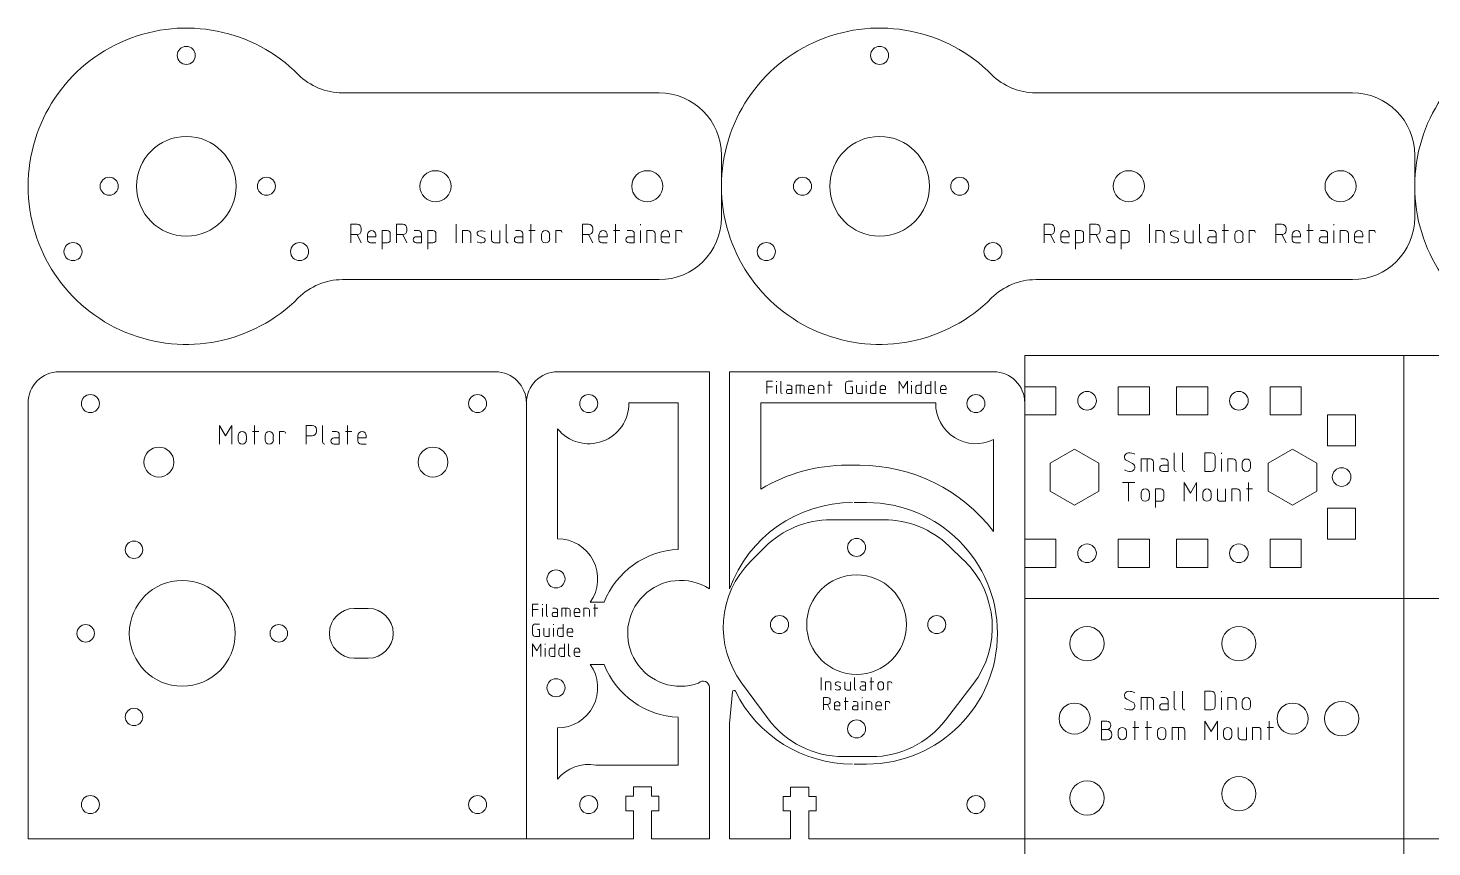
# Model space of a CAD drawing. Header units: millimetres. Extents: x 0 to 594, y 0 to 285.
# Drawn here: x 0 to 225.4, y 153.9 to 285.4 of the extents above; entities that cross this region are included whole.
import ezdxf

# ---------------------------------------------------------------- set-up
doc = ezdxf.new("R2010")
doc.units = ezdxf.units.MM
doc.layers.get('0').update_dxf_attribs({"linetype": 'CONTINUOUS', "lineweight": 25, "true_color": 0x000000})
for name, color, linetype, lineweight, true_color in [('CupCake Insulator Retainer', 7, 'CONTINUOUS', 0, 0x000000), ('CupCake Insulator Retainer Text', 4, 'CONTINUOUS', 0, 0x00ffff), ('Dino Brackets', 7, 'CONTINUOUS', 0, 0x000000), ('Dino Text', 4, 'CONTINUOUS', 0, 0x00ffff), ('Filament Guide Middle', 7, 'CONTINUOUS', 0, 0x000000), ('Filament Guide Middle Honeycomb', 7, 'CONTINUOUS', 0, 0x000000), ('Filament Guide Middle Text', 4, 'CONTINUOUS', 0, 0x00ffff), ('Motor Plate', 7, 'CONTINUOUS', 0, 0x000000), ('Motor Plate Text', 4, 'CONTINUOUS', 0, 0x00ffff), ('RepRap Insulator Retainer', 7, 'CONTINUOUS', 0, 0x000000), ('RepRap Insulator Retainer Text', 4, 'CONTINUOUS', 0, 0x00ffff)]:
    doc.layers.add(name, color=color, linetype=linetype, lineweight=lineweight, true_color=true_color)

# ---------------------------------------------------------------- blocks, each defined once
blk = doc.blocks.new('slots')
for p, q in [((-10, -2.25), (-10, 2.25)), ((-5, 2.25), (-10, 2.25)), ((-5, -2.25), (-5, 2.25)), ((10, 2.25), (5, 2.25)), ((5, -2.25), (5, 2.25)), ((10, -2.25), (10, 2.25)), ((-10, -2.25), (-5, -2.25)), ((5, -2.25), (10, -2.25))]:
    blk.add_line(p, q)
blk.add_circle((0, 0), 1.5)
blk = doc.blocks.new('M5_c-1')
at = {"layer": 'Dino Brackets'}
for p, q in [((0, 4.5), (-3.9, 2.25)), ((0, 4.5), (3.9, 2.25)), ((-3.9, 2.25), (-3.9, -2.25)), ((3.9, 2.25), (3.9, -2.25)), ((-3.9, -2.25), (0, -4.5)), ((3.9, -2.25), (0, -4.5))]:
    blk.add_line(p, q, dxfattribs=at)

msp = doc.modelspace()

# ---------------------------------------------------------------- linework, layer by layer
at = {"layer": 'CupCake Insulator Retainer'}
for p, q in [((128.9, 206.45), (137.4, 206.45)), ((115.99, 199.75), (118.28, 202.05)), ((147.8, 202.25), (150.19, 199.95)), ((118.8, 174.49), (114.55, 180.24)), ((151.68, 180.01), (147.26, 174.26)), ((130.86, 168.4), (135.37, 168.4))]:
    msp.add_line(p, q, dxfattribs=at)
for centre, radius in [((133, 202), 1.45), ((133, 189.6), 8), ((120.63, 189.6), 1.45), ((145.88, 189.6), 1.45), ((133, 172.85), 1.45)]:
    msp.add_circle(centre, radius, dxfattribs=at)
for centre, start, end in [((128.9, 191.45), 90, 135.0578), ((137.4, 191.45), 46.0766, 90), ((126.61, 189.16), 135.0578, 216.4572), ((139.79, 189.15), 322.4521, 46.0766), ((130.86, 183.4), 216.4572, 270), ((135.37, 183.4), 270, 322.4521)]:
    msp.add_arc(centre, 15, start, end, dxfattribs=at)
at = {"layer": 'CupCake Insulator Retainer Text'}
for p, q in [((127.33, 181.1), (127.33, 179.1)), ((128, 179.1), (128, 180.43)), ((128, 180.43), (128.56, 180.43)), ((131.11, 180.43), (131.11, 179.43)), ((132, 179.1), (132, 180.43)), ((132.67, 181.1), (132.67, 179.32)), ((133.67, 180.43), (134.11, 180.43)), ((135.11, 180.43), (135.78, 180.43)), ((135.33, 181.1), (135.33, 179.1)), ((138, 179.1), (138, 180.43)), ((138, 180.43), (138.44, 180.43)), ((128.89, 180.1), (128.89, 179.1)), ((129.74, 179.86), (130.26, 179.65)), ((131.44, 179.1), (132, 179.1)), ((133.89, 179.77), (134.44, 179.77)), ((134.44, 179.1), (133.89, 179.1)), ((134.44, 180.1), (134.44, 179.1)), ((136.44, 179.99), (136.44, 179.54)), ((137.33, 179.54), (137.33, 179.99)), ((127.67, 175.9), (127.67, 177.9)), ((127.67, 177.9), (128.33, 177.9)), ((128.33, 176.79), (127.67, 176.79)), ((128.33, 176.79), (128.78, 175.9)), ((128.78, 177.46), (128.78, 177.23)), ((129.44, 176.79), (129.44, 176.23)), ((129.44, 176.57), (130.33, 176.57)), ((129.78, 175.9), (130.33, 175.9)), ((130.33, 176.57), (130.33, 176.79)), ((131, 177.23), (131.67, 177.23)), ((131.22, 177.9), (131.22, 175.9)), ((132.44, 177.23), (132.89, 177.23)), ((132.67, 176.57), (133.22, 176.57)), ((133.22, 175.9), (132.67, 175.9)), ((133.22, 176.9), (133.22, 175.9)), ((133.89, 177.79), (133.89, 177.9)), ((133.89, 175.9), (133.89, 177.23)), ((134.56, 175.9), (134.56, 177.23)), ((134.56, 177.23), (135.11, 177.23)), ((135.44, 176.9), (135.44, 175.9)), ((136.11, 176.79), (136.11, 176.23)), ((136.11, 176.57), (137, 176.57)), ((136.44, 175.9), (137, 175.9)), ((137, 176.57), (137, 176.79)), ((137.67, 175.9), (137.67, 177.23)), ((137.67, 177.23), (138.11, 177.23))]:
    msp.add_line(p, q, dxfattribs=at)
for centre, radius, start, end in [((128.56, 180.1), 0.333, 360, 90), ((129.84, 180.11), 0.267, 108.3, 247.8), ((130.04, 179.5), 0.902, 63.1, 108.3), ((134.11, 180.1), 0.333, 360, 90), ((136.89, 179.99), 0.444, 360, 180), ((138.44, 180.21), 0.222, 360, 90), ((129.96, 180), 0.902, 243.1, 288.3), ((130.16, 179.4), 0.267, 288.3, 67.79), ((131.44, 179.43), 0.333, 180, 270), ((132.89, 179.32), 0.222, 180, 270), ((133.89, 179.43), 0.333, 90, 270), ((136.89, 179.54), 0.444, 180, 360), ((128.33, 177.46), 0.444, 360, 90), ((128.33, 177.23), 0.444, 270, 360), ((129.89, 176.79), 0.444, 360, 180), ((129.78, 176.23), 0.333, 180, 270), ((132.67, 176.23), 0.333, 90, 270), ((132.89, 176.9), 0.333, 360, 90), ((135.11, 176.9), 0.333, 360, 90), ((136.56, 176.79), 0.444, 360, 180), ((136.44, 176.23), 0.333, 180, 270), ((138.11, 177.01), 0.222, 360, 90)]:
    msp.add_arc(centre, radius, start, end, dxfattribs=at)
at = {"layer": 'Dino Brackets'}
for p, q in [((220.87, 232.8), (160, 232.8)), ((160, 232.8), (160, 193.8)), ((220.87, 232.8), (220.87, 193.8)), ((220.87, 232.8), (281.75, 232.8)), ((160, 193.8), (160, 155.2)), ((220.87, 193.8), (160, 193.8)), ((220.87, 193.8), (220.87, 155.2)), ((220.87, 193.8), (281.75, 193.8)), ((220.87, 155.2), (160, 155.2)), ((160, 155.2), (160, 116.2)), ((220.87, 155.2), (220.87, 116.2)), ((220.87, 155.2), (281.75, 155.2))]:
    msp.add_line(p, q, dxfattribs=at)
for centre, radius in [((170, 186.55), 2.75), ((194.37, 186.55), 2.75), ((168, 174.5), 2.5), ((203, 174.5), 2.5), ((210.87, 174.5), 2.75), ((194.37, 162.45), 2.75), ((170, 161.75), 2.75)]:
    msp.add_circle(centre, radius, dxfattribs=at)
msp.add_arc((168, 174.5), 2.5, 270, 90, dxfattribs=at)
at = {"layer": 'Dino Text'}
for p, q in [((184, 217.2), (184, 214.53)), ((185.33, 217.2), (185.33, 214.53)), ((189.92, 217.2), (188.92, 217.2)), ((188.92, 217.2), (188.92, 214.2)), ((190.58, 214.87), (190.58, 216.53)), ((191.58, 217.03), (191.58, 217.2)), ((176.36, 215.94), (177.3, 215.46)), ((178.67, 214.2), (178.67, 216.2)), ((178.67, 216.2), (180.17, 216.2)), ((179.67, 216.2), (179.67, 214.2)), ((180.67, 215.7), (180.67, 214.2)), ((181.83, 216.2), (182.5, 216.2)), ((182.17, 215.2), (183, 215.2)), ((183, 214.2), (182.17, 214.2)), ((183, 215.7), (183, 214.2)), ((188.92, 214.2), (189.92, 214.2)), ((191.58, 214.2), (191.58, 216.2)), ((192.58, 214.2), (192.58, 216.2)), ((192.58, 216.2), (193.42, 216.2)), ((193.92, 215.7), (193.92, 214.2)), ((194.92, 215.53), (194.92, 214.87)), ((196.25, 214.87), (196.25, 215.53)), ((175.67, 212.4), (177.67, 212.4)), ((176.67, 212.4), (176.67, 209.4)), ((185.58, 209.4), (185.58, 212.4)), ((185.58, 212.4), (186.58, 210.73)), ((186.58, 210.73), (187.58, 212.4)), ((187.58, 212.4), (187.58, 209.4)), ((195.92, 212.4), (195.92, 209.4)), ((178.67, 210.73), (178.67, 210.07)), ((180, 210.07), (180, 210.73)), ((181.83, 211.4), (181, 211.4)), ((181, 211.4), (181, 208.4)), ((182.33, 209.9), (182.33, 210.9)), ((188.58, 210.73), (188.58, 210.07)), ((189.92, 210.07), (189.92, 210.73)), ((190.92, 211.4), (190.92, 209.9)), ((192.25, 209.4), (192.25, 211.4)), ((193.25, 209.4), (193.25, 211.4)), ((193.25, 211.4), (194.08, 211.4)), ((194.58, 210.9), (194.58, 209.4)), ((195.58, 211.4), (196.58, 211.4)), ((181, 209.4), (181.83, 209.4)), ((191.42, 209.4), (192.25, 209.4)), ((184, 178.9), (184, 176.23)), ((185.33, 178.9), (185.33, 176.23)), ((189.92, 178.9), (188.92, 178.9)), ((188.92, 178.9), (188.92, 175.9)), ((190.58, 176.57), (190.58, 178.23)), ((191.58, 178.73), (191.58, 178.9)), ((176.36, 177.64), (177.3, 177.16)), ((178.67, 175.9), (178.67, 177.9)), ((178.67, 177.9), (180.17, 177.9)), ((179.67, 177.9), (179.67, 175.9)), ((180.67, 177.4), (180.67, 175.9)), ((181.83, 177.9), (182.5, 177.9)), ((182.17, 176.9), (183, 176.9)), ((183, 175.9), (182.17, 175.9)), ((183, 177.4), (183, 175.9)), ((188.92, 175.9), (189.92, 175.9)), ((191.58, 175.9), (191.58, 177.9)), ((192.58, 175.9), (192.58, 177.9)), ((192.58, 177.9), (193.42, 177.9)), ((193.92, 177.4), (193.92, 175.9)), ((194.92, 177.23), (194.92, 176.57)), ((196.25, 176.57), (196.25, 177.23)), ((172.33, 171.1), (172.33, 174.1)), ((172.33, 174.1), (173.17, 174.1)), ((177.67, 174.1), (177.67, 171.1)), ((179.67, 174.1), (179.67, 171.1)), ((188.92, 171.1), (188.92, 174.1)), ((188.92, 174.1), (189.92, 172.43)), ((189.92, 172.43), (190.92, 174.1)), ((190.92, 174.1), (190.92, 171.1)), ((199.25, 174.1), (199.25, 171.1)), ((172.33, 172.77), (173.2, 172.77)), ((174, 171.97), (174, 171.9)), ((175, 172.43), (175, 171.77)), ((176.33, 171.77), (176.33, 172.43)), ((177.33, 173.1), (178.33, 173.1)), ((179.33, 173.1), (180.33, 173.1)), ((181.33, 172.43), (181.33, 171.77)), ((182.67, 171.77), (182.67, 172.43)), ((183.67, 171.1), (183.67, 173.1)), ((183.67, 173.1), (185.17, 173.1)), ((184.67, 173.1), (184.67, 171.1)), ((185.67, 172.6), (185.67, 171.1)), ((191.92, 172.43), (191.92, 171.77)), ((193.25, 171.77), (193.25, 172.43)), ((194.25, 173.1), (194.25, 171.6)), ((195.58, 171.1), (195.58, 173.1)), ((196.58, 171.1), (196.58, 173.1)), ((196.58, 173.1), (197.42, 173.1)), ((197.92, 172.6), (197.92, 171.1)), ((198.92, 173.1), (199.92, 173.1)), ((173.2, 171.1), (172.33, 171.1)), ((194.75, 171.1), (195.58, 171.1))]:
    msp.add_line(p, q, dxfattribs=at)
for centre, radius, start, end in [((176.67, 216.53), 0.667, 90, 243), ((176.67, 214.99), 2.21, 63.07, 90), ((189.92, 216.53), 0.667, 0, 90), ((177, 216.41), 2.21, 243.1, 270), ((177, 214.87), 0.667, 270, 62.98), ((180.17, 215.7), 0.5, 0, 90), ((182.17, 214.7), 0.5, 90, 270), ((182.5, 215.7), 0.5, 0, 90), ((184.33, 214.53), 0.333, 180, 270), ((185.67, 214.53), 0.333, 180, 270), ((189.92, 214.87), 0.667, 270, 0), ((193.42, 215.7), 0.5, 0, 90), ((195.58, 215.53), 0.667, 0, 180), ((195.58, 214.87), 0.667, 180, 0), ((179.33, 210.73), 0.667, 0, 180), ((179.33, 210.07), 0.667, 180, 0), ((181.83, 210.9), 0.5, 0, 90), ((181.83, 209.9), 0.5, 270, 0), ((189.25, 210.73), 0.667, 0, 180), ((189.25, 210.07), 0.667, 180, 0), ((191.42, 209.9), 0.5, 180, 270), ((194.08, 210.9), 0.5, 0, 90), ((176.67, 178.23), 0.667, 90, 243), ((176.67, 176.69), 2.21, 63.07, 90), ((189.92, 178.23), 0.667, 0, 90), ((177, 178.11), 2.21, 243.1, 270), ((177, 176.57), 0.667, 270, 62.98), ((180.17, 177.4), 0.5, 0, 90), ((182.17, 176.4), 0.5, 90, 270), ((182.5, 177.4), 0.5, 0, 90), ((184.33, 176.23), 0.333, 180, 270), ((185.67, 176.23), 0.333, 180, 270), ((189.92, 176.57), 0.667, 270, 0), ((193.42, 177.4), 0.5, 0, 90), ((195.58, 177.23), 0.667, 0, 180), ((195.58, 176.57), 0.667, 180, 0), ((173.17, 173.43), 0.667, 270, 90), ((173.2, 171.97), 0.8, 0, 90), ((173.2, 171.9), 0.8, 270, 0), ((175.67, 172.43), 0.667, 0, 180), ((175.67, 171.77), 0.667, 180, 0), ((182, 172.43), 0.667, 0, 180), ((182, 171.77), 0.667, 180, 0), ((185.17, 172.6), 0.5, 0, 90), ((192.58, 172.43), 0.667, 0, 180), ((192.58, 171.77), 0.667, 180, 0), ((194.75, 171.6), 0.5, 180, 270), ((197.42, 172.6), 0.5, 0, 90)]:
    msp.add_arc(centre, radius, start, end, dxfattribs=at)
at = {"layer": 'Filament Guide Middle'}
for p, q in [((85, 230.2), (109.37, 230.2)), ((109.37, 230.2), (109.37, 195.33)), ((112.62, 230.2), (155, 230.2)), ((112.62, 230.2), (112.62, 195.34)), ((132.62, 209.2), (134.62, 209.2)), ((109.37, 179.53), (109.37, 155.2)), ((112.62, 173.73), (113.07, 178.82)), ((112.62, 173.73), (112.62, 155.2)), ((132.62, 167.2), (134.62, 167.2)), ((97.17, 162.05), (97.17, 163.55)), ((97.17, 163.55), (100.07, 163.55)), ((100.07, 163.55), (100.07, 162.05)), ((122.42, 163.5), (122.42, 162)), ((122.42, 163.5), (125.32, 163.5)), ((125.32, 163.5), (125.32, 162)), ((95.97, 162.05), (95.97, 159.7)), ((95.97, 162.05), (97.17, 162.05)), ((100.07, 162.05), (101.27, 162.05)), ((101.27, 162.05), (101.27, 159.7)), ((121.22, 162), (121.22, 159.7)), ((122.42, 162), (121.22, 162)), ((125.32, 162), (126.52, 162)), ((126.52, 162), (126.52, 159.7)), ((95.97, 159.7), (97.17, 159.7)), ((97.17, 159.7), (97.17, 155.2)), ((100.07, 159.7), (101.27, 159.7)), ((100.07, 159.7), (100.07, 155.2)), ((121.22, 159.7), (122.42, 159.7)), ((122.42, 159.7), (122.42, 155.2)), ((125.32, 159.7), (126.52, 159.7)), ((125.32, 159.7), (125.32, 155.2)), ((97.17, 155.2), (80, 155.2)), ((100.07, 155.2), (109.37, 155.2)), ((112.62, 155.2), (122.42, 155.2)), ((125.32, 155.2), (160, 155.2))]:
    msp.add_line(p, q, dxfattribs=at)
for centre in [(90, 225.1), (152.15, 225.1), (84.75, 196.94), (84.75, 179.46), (90, 160.7), (152.15, 160.7)]:
    msp.add_circle(centre, 1.45, dxfattribs=at)
for centre, radius, start, end in [((85, 225.2), 5, 90, 180), ((155, 225.2), 5, 0, 90), ((132.37, 188.2), 21, 90, 160.1317), ((134.62, 188.2), 21, 270, 90), ((104.75, 188.2), 8.5, 57.0356, 289.8978), ((108.37, 179.53), 1, 0, 137.0615), ((113.32, 178.8), 0.25, 26.2681, 175), ((132.37, 188.2), 21, 206.2681, 270)]:
    msp.add_arc(centre, radius, start, end, dxfattribs=at)
at = {"layer": 'Filament Guide Middle Honeycomb'}
for p, q in [((96.45, 225.2), (104.37, 225.2)), ((104.37, 225.2), (104.37, 201.69)), ((117.62, 211.36), (117.62, 225.2)), ((117.62, 225.2), (145.7, 225.2)), ((85, 221.03), (85, 203.39)), ((155, 219.31), (155, 204.53)), ((131.5, 215.2), (133.5, 215.2)), ((90.25, 193.2), (92.46, 193.2)), ((90.25, 183.2), (92.46, 183.2)), ((104.37, 174.71), (104.37, 167.05)), ((85, 173.01), (85, 164.77)), ((104.37, 167.05), (91.13, 167.05))]:
    msp.add_line(p, q, dxfattribs=at)
for centre, radius, start, end in [((90, 225.1), 6.45, 219.1774, 0.8883), ((152.15, 225.1), 6.45, 179.1117, 296.2226), ((131.5, 188.2), 27, 90, 120.9232), ((133.5, 188.2), 27, 37.2221, 90), ((85, 196.94), 6.45, 324.5604, 90), ((105, 188.2), 13.5, 92.6535, 158.2615), ((85, 179.46), 6.45, 270, 35.4396), ((105, 188.2), 13.5, 201.7385, 267.3465), ((90, 160.7), 6.45, 79.8977, 140.8226)]:
    msp.add_arc(centre, radius, start, end, dxfattribs=at)
at = {"layer": 'Filament Guide Middle Text'}
for p, q in [((119.5, 228.7), (118.61, 228.7)), ((118.61, 228.7), (118.61, 226.7)), ((118.61, 227.81), (119.5, 227.81)), ((120.17, 228.59), (120.17, 228.7)), ((120.17, 226.7), (120.17, 228.03)), ((120.83, 228.7), (120.83, 226.92)), ((121.83, 228.03), (122.28, 228.03)), ((122.61, 227.7), (122.61, 226.7)), ((123.28, 226.7), (123.28, 228.03)), ((123.28, 228.03), (124.28, 228.03)), ((123.94, 228.03), (123.94, 226.7)), ((124.61, 227.7), (124.61, 226.7)), ((126.83, 226.7), (126.83, 228.03)), ((126.83, 228.03), (127.39, 228.03)), ((127.72, 227.7), (127.72, 226.7)), ((128.39, 228.03), (129.06, 228.03)), ((128.61, 228.7), (128.61, 226.7)), ((131.22, 228.26), (131.22, 227.14)), ((132.33, 228.7), (131.67, 228.7)), ((132.33, 227.81), (132, 227.81)), ((132.33, 226.7), (132.33, 227.81)), ((133, 228.03), (133, 227.03)), ((133.89, 226.7), (133.89, 228.03)), ((134.56, 228.59), (134.56, 228.7)), ((134.56, 226.7), (134.56, 228.03)), ((135.22, 227.03), (135.22, 227.7)), ((135.56, 228.03), (136.11, 228.03)), ((136.11, 228.7), (136.11, 226.7)), ((139.83, 226.7), (139.83, 228.7)), ((139.83, 228.7), (140.5, 227.59)), ((140.5, 227.59), (141.17, 228.7)), ((141.17, 228.7), (141.17, 226.7)), ((141.83, 228.59), (141.83, 228.7)), ((141.83, 226.7), (141.83, 228.03)), ((142.5, 227.03), (142.5, 227.7)), ((142.83, 228.03), (143.39, 228.03)), ((143.39, 228.7), (143.39, 226.7)), ((144.06, 227.03), (144.06, 227.7)), ((144.39, 228.03), (144.94, 228.03)), ((144.94, 228.7), (144.94, 226.7)), ((145.61, 228.7), (145.61, 226.92)), ((122.06, 227.37), (122.61, 227.37)), ((122.61, 226.7), (122.06, 226.7)), ((125.28, 227.59), (125.28, 227.03)), ((125.28, 227.37), (126.17, 227.37)), ((125.61, 226.7), (126.17, 226.7)), ((126.17, 227.37), (126.17, 227.59)), ((131.67, 226.7), (132.33, 226.7)), ((133.33, 226.7), (133.89, 226.7)), ((136.11, 226.7), (135.56, 226.7)), ((136.78, 227.59), (136.78, 227.03)), ((136.78, 227.37), (137.67, 227.37)), ((137.11, 226.7), (137.67, 226.7)), ((137.67, 227.37), (137.67, 227.59)), ((143.39, 226.7), (142.83, 226.7)), ((144.94, 226.7), (144.39, 226.7)), ((146.5, 227.59), (146.5, 227.03)), ((146.5, 227.37), (147.39, 227.37)), ((146.83, 226.7), (147.39, 226.7)), ((147.39, 227.37), (147.39, 227.59)), ((81.89, 192.9), (81, 192.9)), ((81, 192.9), (81, 190.9)), ((81, 192.01), (81.89, 192.01)), ((82.56, 192.79), (82.56, 192.9)), ((82.56, 190.9), (82.56, 192.23)), ((83.22, 192.9), (83.22, 191.12)), ((84.22, 192.23), (84.67, 192.23)), ((84.44, 191.57), (85, 191.57)), ((85, 191.9), (85, 190.9)), ((85.67, 190.9), (85.67, 192.23)), ((85.67, 192.23), (86.67, 192.23)), ((86.33, 192.23), (86.33, 190.9)), ((87, 191.9), (87, 190.9)), ((87.67, 191.79), (87.67, 191.23)), ((87.67, 191.57), (88.56, 191.57)), ((88.56, 191.57), (88.56, 191.79)), ((89.22, 190.9), (89.22, 192.23)), ((89.22, 192.23), (89.78, 192.23)), ((90.11, 191.9), (90.11, 190.9)), ((90.78, 192.23), (91.44, 192.23)), ((91, 192.9), (91, 190.9)), ((82.11, 189.7), (81.44, 189.7)), ((84.33, 189.59), (84.33, 189.7)), ((85, 190.9), (84.44, 190.9)), ((85.89, 189.7), (85.89, 187.7)), ((88, 190.9), (88.56, 190.9)), ((81, 189.26), (81, 188.14)), ((81.44, 187.7), (82.11, 187.7)), ((82.11, 188.81), (81.78, 188.81)), ((82.11, 187.7), (82.11, 188.81)), ((82.78, 189.03), (82.78, 188.03)), ((83.11, 187.7), (83.67, 187.7)), ((83.67, 187.7), (83.67, 189.03)), ((84.33, 187.7), (84.33, 189.03)), ((85, 188.03), (85, 188.7)), ((85.33, 189.03), (85.89, 189.03)), ((85.89, 187.7), (85.33, 187.7)), ((86.56, 188.59), (86.56, 188.03)), ((86.56, 188.37), (87.44, 188.37)), ((86.89, 187.7), (87.44, 187.7)), ((87.44, 188.37), (87.44, 188.59)), ((81, 184.5), (81, 186.5)), ((81, 186.5), (81.67, 185.39)), ((81.67, 185.39), (82.33, 186.5)), ((82.33, 186.5), (82.33, 184.5)), ((83, 186.39), (83, 186.5)), ((83, 184.5), (83, 185.83)), ((83.67, 184.83), (83.67, 185.5)), ((84, 185.83), (84.56, 185.83)), ((84.56, 186.5), (84.56, 184.5)), ((85.22, 184.83), (85.22, 185.5)), ((85.56, 185.83), (86.11, 185.83)), ((86.11, 186.5), (86.11, 184.5)), ((86.78, 186.5), (86.78, 184.72)), ((87.67, 185.39), (87.67, 184.83)), ((87.67, 185.17), (88.56, 185.17)), ((88.56, 185.17), (88.56, 185.39)), ((84.56, 184.5), (84, 184.5)), ((86.11, 184.5), (85.56, 184.5)), ((88, 184.5), (88.56, 184.5))]:
    msp.add_line(p, q, dxfattribs=at)
for centre, radius, start, end in [((122.28, 227.7), 0.333, 0, 90), ((124.28, 227.7), 0.333, 0, 90), ((125.72, 227.59), 0.444, 0, 180), ((127.39, 227.7), 0.333, 0, 90), ((131.67, 228.26), 0.444, 90, 180), ((135.56, 227.7), 0.333, 90, 180), ((137.22, 227.59), 0.444, 0, 180), ((142.83, 227.7), 0.333, 90, 180), ((144.39, 227.7), 0.333, 90, 180), ((146.94, 227.59), 0.444, 0, 180), ((121.06, 226.92), 0.222, 180, 270), ((122.06, 227.03), 0.333, 90, 270), ((125.61, 227.03), 0.333, 180, 270), ((131.67, 227.14), 0.444, 180, 270), ((133.33, 227.03), 0.333, 180, 270), ((135.56, 227.03), 0.333, 180, 270), ((137.11, 227.03), 0.333, 180, 270), ((142.83, 227.03), 0.333, 180, 270), ((144.39, 227.03), 0.333, 180, 270), ((145.83, 226.92), 0.222, 180, 270), ((146.83, 227.03), 0.333, 180, 270), ((84.44, 191.23), 0.333, 90, 270), ((84.67, 191.9), 0.333, 0, 90), ((86.67, 191.9), 0.333, 0, 90), ((88.11, 191.79), 0.444, 0, 180), ((89.78, 191.9), 0.333, 0, 90), ((81.44, 189.26), 0.444, 90, 180), ((83.44, 191.12), 0.222, 180, 270), ((88, 191.23), 0.333, 180, 270), ((81.44, 188.14), 0.444, 180, 270), ((83.11, 188.03), 0.333, 180, 270), ((85.33, 188.7), 0.333, 90, 180), ((85.33, 188.03), 0.333, 180, 270), ((87, 188.59), 0.444, 0, 180), ((86.89, 188.03), 0.333, 180, 270), ((84, 185.5), 0.333, 90, 180), ((84, 184.83), 0.333, 180, 270), ((85.56, 185.5), 0.333, 90, 180), ((85.56, 184.83), 0.333, 180, 270), ((88.11, 185.39), 0.444, 0, 180), ((88, 184.83), 0.333, 180, 270), ((87, 184.72), 0.222, 180, 270)]:
    msp.add_arc(centre, radius, start, end, dxfattribs=at)
at = {"layer": 'Motor Plate'}
for p, q in [((5, 230.2), (75, 230.2)), ((0, 225.2), (0, 155.2)), ((80, 225.2), (80, 155.2)), ((52.37, 192.2), (54.62, 192.2)), ((54.62, 184.2), (52.37, 184.2)), ((0, 155.2), (80, 155.2))]:
    msp.add_line(p, q, dxfattribs=at)
for centre, radius in [((10, 225.1), 1.45), ((72.15, 225.1), 1.45), ((21, 215.7), 2.4), ((65, 215.7), 2.4), ((17, 201.62), 1.4), ((24.75, 188.2), 8.5), ((9.25, 188.2), 1.4), ((40.25, 188.2), 1.4), ((17, 174.78), 1.4), ((10, 160.7), 1.45), ((72.15, 160.7), 1.45)]:
    msp.add_circle(centre, radius, dxfattribs=at)
for centre, radius, start, end in [((5, 225.2), 5, 90, 180), ((75, 225.2), 5, 0, 90), ((52.37, 188.2), 4, 90, 270), ((54.62, 188.2), 4, 270, 90)]:
    msp.add_arc(centre, radius, start, end, dxfattribs=at)
at = {"layer": 'Motor Plate Text'}
for p, q in [((30.71, 218.6), (30.71, 221.6)), ((30.71, 221.6), (31.71, 219.93)), ((31.71, 219.93), (32.71, 221.6)), ((32.71, 221.6), (32.71, 218.6)), ((36.37, 221.6), (36.37, 218.6)), ((44.62, 218.6), (44.62, 221.6)), ((44.62, 221.6), (45.62, 221.6)), ((46.29, 220.93), (46.29, 220.6)), ((47.29, 221.6), (47.29, 218.93)), ((51.29, 221.6), (51.29, 218.6)), ((33.71, 219.93), (33.71, 219.27)), ((35.04, 219.27), (35.04, 219.93)), ((36.04, 220.6), (37.04, 220.6)), ((38.04, 219.93), (38.04, 219.27)), ((39.37, 219.27), (39.37, 219.93)), ((40.37, 218.6), (40.37, 220.6)), ((40.37, 220.6), (41.04, 220.6)), ((45.62, 219.93), (44.62, 219.93)), ((48.79, 220.6), (49.46, 220.6)), ((49.12, 219.6), (49.96, 219.6)), ((49.96, 220.1), (49.96, 218.6)), ((50.96, 220.6), (51.96, 220.6)), ((52.96, 219.93), (52.96, 219.1)), ((52.96, 219.6), (54.29, 219.6)), ((54.29, 219.6), (54.29, 219.93)), ((49.96, 218.6), (49.12, 218.6)), ((53.46, 218.6), (54.29, 218.6))]:
    msp.add_line(p, q, dxfattribs=at)
for centre, radius, start, end in [((45.62, 220.93), 0.667, 0, 90), ((34.37, 219.93), 0.667, 0, 180), ((34.37, 219.27), 0.667, 180, 0), ((38.71, 219.93), 0.667, 0, 180), ((38.71, 219.27), 0.667, 180, 0), ((41.04, 220.27), 0.333, 0, 90), ((45.62, 220.6), 0.667, 270, 0), ((47.62, 218.93), 0.333, 180, 270), ((49.12, 219.1), 0.5, 90, 270), ((49.46, 220.1), 0.5, 0, 90), ((53.62, 219.93), 0.667, 0, 180), ((53.46, 219.1), 0.5, 180, 270)]:
    msp.add_arc(centre, radius, start, end, dxfattribs=at)
at = {"layer": 'RepRap Insulator Retainer'}
for p, q in [((50.46, 275), (101.3, 275)), ((161.76, 275), (212.6, 275)), ((111.3, 265), (111.3, 255)), ((222.6, 265), (222.6, 255)), ((50.46, 245), (101.3, 245)), ((161.76, 245), (212.6, 245))]:
    msp.add_line(p, q, dxfattribs=at)
for centre, radius in [((25.4, 281), 1.45), ((136.7, 281), 1.45), ((25.4, 260), 8), ((136.7, 260), 8), ((13.02, 260), 1.45), ((38.27, 260), 1.45), ((65.4, 260), 2.5), ((99.4, 260), 2.5), ((124.32, 260), 1.45), ((149.57, 260), 1.45), ((176.7, 260), 2.5), ((210.7, 260), 2.5), ((7.21, 249.5), 1.45), ((43.59, 249.5), 1.45), ((118.51, 249.5), 1.45), ((154.89, 249.5), 1.45)]:
    msp.add_circle(centre, radius, dxfattribs=at)
for centre, radius, start, end in [((25.4, 260), 25.4, 44.9278, 315.0722), ((136.7, 260), 25.4, 44.9278, 315.0722), ((248, 260), 25.4, 44.9278, 315.0722), ((50.46, 285), 10, 224.9278, 270), ((161.76, 285), 10, 224.9278, 270), ((101.3, 265), 10, 0, 90), ((212.6, 265), 10, 0, 90), ((101.3, 255), 10, 270, 0), ((212.6, 255), 10, 270, 0), ((50.46, 235), 10, 90, 135.0722), ((161.76, 235), 10, 90, 135.0722)]:
    msp.add_arc(centre, radius, start, end, dxfattribs=at)
at = {"layer": 'RepRap Insulator Retainer Text'}
for p, q in [((51.82, 250.9), (51.82, 253.9)), ((51.82, 253.9), (52.82, 253.9)), ((53.48, 253.23), (53.48, 252.9)), ((57.65, 252.9), (56.82, 252.9)), ((56.82, 252.9), (56.82, 249.9)), ((59.15, 250.9), (59.15, 253.9)), ((59.15, 253.9), (60.15, 253.9)), ((60.82, 253.23), (60.82, 252.9)), ((61.98, 252.9), (62.65, 252.9)), ((64.98, 252.9), (64.15, 252.9)), ((64.15, 252.9), (64.15, 249.9)), ((68.73, 253.9), (68.73, 250.9)), ((69.73, 250.9), (69.73, 252.9)), ((69.73, 252.9), (70.57, 252.9)), ((74.4, 252.9), (74.4, 251.4)), ((75.73, 250.9), (75.73, 252.9)), ((76.73, 253.9), (76.73, 251.23)), ((78.23, 252.9), (78.9, 252.9)), ((80.4, 252.9), (81.4, 252.9)), ((80.73, 253.9), (80.73, 250.9)), ((84.73, 250.9), (84.73, 252.9)), ((84.73, 252.9), (85.4, 252.9)), ((88.98, 250.9), (88.98, 253.9)), ((88.98, 253.9), (89.98, 253.9)), ((90.65, 253.23), (90.65, 252.9)), ((93.98, 252.9), (94.98, 252.9)), ((94.32, 253.9), (94.32, 250.9)), ((96.15, 252.9), (96.82, 252.9)), ((98.32, 253.73), (98.32, 253.9)), ((98.32, 250.9), (98.32, 252.9)), ((99.32, 250.9), (99.32, 252.9)), ((99.32, 252.9), (100.15, 252.9)), ((103.98, 250.9), (103.98, 252.9)), ((103.98, 252.9), (104.65, 252.9)), ((163.12, 250.9), (163.12, 253.9)), ((163.12, 253.9), (164.12, 253.9)), ((164.78, 253.23), (164.78, 252.9)), ((168.95, 252.9), (168.12, 252.9)), ((168.12, 252.9), (168.12, 249.9)), ((170.45, 250.9), (170.45, 253.9)), ((170.45, 253.9), (171.45, 253.9)), ((172.12, 253.23), (172.12, 252.9)), ((173.28, 252.9), (173.95, 252.9)), ((176.28, 252.9), (175.45, 252.9)), ((175.45, 252.9), (175.45, 249.9)), ((180.03, 253.9), (180.03, 250.9)), ((181.03, 250.9), (181.03, 252.9)), ((181.03, 252.9), (181.87, 252.9)), ((185.7, 252.9), (185.7, 251.4)), ((187.03, 250.9), (187.03, 252.9)), ((188.03, 253.9), (188.03, 251.23)), ((189.53, 252.9), (190.2, 252.9)), ((191.7, 252.9), (192.7, 252.9)), ((192.03, 253.9), (192.03, 250.9)), ((196.03, 250.9), (196.03, 252.9)), ((196.03, 252.9), (196.7, 252.9)), ((200.28, 250.9), (200.28, 253.9)), ((200.28, 253.9), (201.28, 253.9)), ((201.95, 253.23), (201.95, 252.9)), ((205.28, 252.9), (206.28, 252.9)), ((205.62, 253.9), (205.62, 250.9)), ((207.45, 252.9), (208.12, 252.9)), ((209.62, 253.73), (209.62, 253.9)), ((209.62, 250.9), (209.62, 252.9)), ((210.62, 250.9), (210.62, 252.9)), ((210.62, 252.9), (211.45, 252.9)), ((215.28, 250.9), (215.28, 252.9)), ((215.28, 252.9), (215.95, 252.9)), ((52.82, 252.23), (51.82, 252.23)), ((52.82, 252.23), (53.48, 250.9)), ((54.48, 252.23), (54.48, 251.4)), ((54.48, 251.9), (55.82, 251.9)), ((54.98, 250.9), (55.82, 250.9)), ((55.82, 251.9), (55.82, 252.23)), ((56.82, 250.9), (57.65, 250.9)), ((58.15, 251.4), (58.15, 252.4)), ((60.15, 252.23), (59.15, 252.23)), ((60.15, 252.23), (60.82, 250.9)), ((62.32, 251.9), (63.15, 251.9)), ((63.15, 250.9), (62.32, 250.9)), ((63.15, 252.4), (63.15, 250.9)), ((64.15, 250.9), (64.98, 250.9)), ((65.48, 251.4), (65.48, 252.4)), ((71.07, 252.4), (71.07, 250.9)), ((72.34, 252.04), (73.13, 251.72)), ((74.9, 250.9), (75.73, 250.9)), ((78.57, 251.9), (79.4, 251.9)), ((79.4, 250.9), (78.57, 250.9)), ((79.4, 252.4), (79.4, 250.9)), ((82.4, 252.23), (82.4, 251.57)), ((83.73, 251.57), (83.73, 252.23)), ((89.98, 252.23), (88.98, 252.23)), ((89.98, 252.23), (90.65, 250.9)), ((91.65, 252.23), (91.65, 251.4)), ((91.65, 251.9), (92.98, 251.9)), ((92.15, 250.9), (92.98, 250.9)), ((92.98, 251.9), (92.98, 252.23)), ((96.48, 251.9), (97.32, 251.9)), ((97.32, 250.9), (96.48, 250.9)), ((97.32, 252.4), (97.32, 250.9)), ((100.65, 252.4), (100.65, 250.9)), ((101.65, 252.23), (101.65, 251.4)), ((101.65, 251.9), (102.98, 251.9)), ((102.15, 250.9), (102.98, 250.9)), ((102.98, 251.9), (102.98, 252.23)), ((164.12, 252.23), (163.12, 252.23)), ((164.12, 252.23), (164.78, 250.9)), ((165.78, 252.23), (165.78, 251.4)), ((165.78, 251.9), (167.12, 251.9)), ((166.28, 250.9), (167.12, 250.9)), ((167.12, 251.9), (167.12, 252.23)), ((168.12, 250.9), (168.95, 250.9)), ((169.45, 251.4), (169.45, 252.4)), ((171.45, 252.23), (170.45, 252.23)), ((171.45, 252.23), (172.12, 250.9)), ((173.62, 251.9), (174.45, 251.9)), ((174.45, 250.9), (173.62, 250.9)), ((174.45, 252.4), (174.45, 250.9)), ((175.45, 250.9), (176.28, 250.9)), ((176.78, 251.4), (176.78, 252.4)), ((182.37, 252.4), (182.37, 250.9)), ((183.64, 252.04), (184.43, 251.72)), ((186.2, 250.9), (187.03, 250.9)), ((189.87, 251.9), (190.7, 251.9)), ((190.7, 250.9), (189.87, 250.9)), ((190.7, 252.4), (190.7, 250.9)), ((193.7, 252.23), (193.7, 251.57)), ((195.03, 251.57), (195.03, 252.23)), ((201.28, 252.23), (200.28, 252.23)), ((201.28, 252.23), (201.95, 250.9)), ((202.95, 252.23), (202.95, 251.4)), ((202.95, 251.9), (204.28, 251.9)), ((203.45, 250.9), (204.28, 250.9)), ((204.28, 251.9), (204.28, 252.23)), ((207.78, 251.9), (208.62, 251.9)), ((208.62, 250.9), (207.78, 250.9)), ((208.62, 252.4), (208.62, 250.9)), ((211.95, 252.4), (211.95, 250.9)), ((212.95, 252.23), (212.95, 251.4)), ((212.95, 251.9), (214.28, 251.9)), ((213.45, 250.9), (214.28, 250.9)), ((214.28, 251.9), (214.28, 252.23))]:
    msp.add_line(p, q, dxfattribs=at)
for centre, radius, start, end in [((52.82, 253.23), 0.667, 0, 90), ((52.82, 252.9), 0.667, 270, 0), ((55.15, 252.23), 0.667, 0, 180), ((57.65, 252.4), 0.5, 0, 90), ((60.15, 253.23), 0.667, 0, 90), ((60.15, 252.9), 0.667, 270, 0), ((62.65, 252.4), 0.5, 0, 90), ((64.98, 252.4), 0.5, 0, 90), ((70.57, 252.4), 0.5, 0, 90), ((72.49, 252.41), 0.4, 108.3, 247.8), ((72.79, 251.51), 1.35, 63.1, 108.3), ((78.9, 252.4), 0.5, 0, 90), ((83.07, 252.23), 0.667, 0, 180), ((85.4, 252.57), 0.333, 0, 90), ((89.98, 253.23), 0.667, 0, 90), ((89.98, 252.9), 0.667, 270, 0), ((92.32, 252.23), 0.667, 0, 180), ((96.82, 252.4), 0.5, 0, 90), ((100.15, 252.4), 0.5, 0, 90), ((102.32, 252.23), 0.667, 0, 180), ((104.65, 252.57), 0.333, 0, 90), ((164.12, 253.23), 0.667, 0, 90), ((164.12, 252.9), 0.667, 270, 0), ((166.45, 252.23), 0.667, 0, 180), ((168.95, 252.4), 0.5, 0, 90), ((171.45, 253.23), 0.667, 0, 90), ((171.45, 252.9), 0.667, 270, 0), ((173.95, 252.4), 0.5, 0, 90), ((176.28, 252.4), 0.5, 0, 90), ((181.87, 252.4), 0.5, 0, 90), ((183.79, 252.41), 0.4, 108.3, 247.8), ((184.09, 251.51), 1.35, 63.1, 108.3), ((190.2, 252.4), 0.5, 0, 90), ((194.37, 252.23), 0.667, 0, 180), ((196.7, 252.57), 0.333, 0, 90), ((201.28, 253.23), 0.667, 0, 90), ((201.28, 252.9), 0.667, 270, 0), ((203.62, 252.23), 0.667, 0, 180), ((208.12, 252.4), 0.5, 0, 90), ((211.45, 252.4), 0.5, 0, 90), ((213.62, 252.23), 0.667, 0, 180), ((215.95, 252.57), 0.333, 0, 90), ((54.98, 251.4), 0.5, 180, 270), ((57.65, 251.4), 0.5, 270, 0), ((62.32, 251.4), 0.5, 90, 270), ((64.98, 251.4), 0.5, 270, 0), ((72.68, 252.25), 1.35, 243.1, 288.3), ((72.98, 251.35), 0.4, 288.3, 67.79), ((74.9, 251.4), 0.5, 180, 270), ((77.07, 251.23), 0.333, 180, 270), ((78.57, 251.4), 0.5, 90, 270), ((83.07, 251.57), 0.667, 180, 0), ((92.15, 251.4), 0.5, 180, 270), ((96.48, 251.4), 0.5, 90, 270), ((102.15, 251.4), 0.5, 180, 270), ((166.28, 251.4), 0.5, 180, 270), ((168.95, 251.4), 0.5, 270, 0), ((173.62, 251.4), 0.5, 90, 270), ((176.28, 251.4), 0.5, 270, 0), ((183.98, 252.25), 1.35, 243.1, 288.3), ((184.28, 251.35), 0.4, 288.3, 67.79), ((186.2, 251.4), 0.5, 180, 270), ((188.37, 251.23), 0.333, 180, 270), ((189.87, 251.4), 0.5, 90, 270), ((194.37, 251.57), 0.667, 180, 0), ((203.45, 251.4), 0.5, 180, 270), ((207.78, 251.4), 0.5, 90, 270), ((213.45, 251.4), 0.5, 180, 270)]:
    msp.add_arc(centre, radius, start, end, dxfattribs=at)

# ---------------------------------------------------------------- block references
at = {"layer": 'Dino Brackets', "yscale": -1}
for p, rotation in [((170, 225.55), 180), ((194.37, 225.55), 180), ((210.87, 213.3), 89.99999999999999), ((170, 201.05), 180), ((194.37, 201.05), 180)]:
    msp.add_blockref('slots', p, dxfattribs=dict(at, rotation=rotation))
at = {"layer": 'Dino Brackets'}
for p in [(168, 213.3), (203, 213.3)]:
    msp.add_blockref('M5_c-1', p, dxfattribs=at)

doc.saveas('drawing.dxf')
